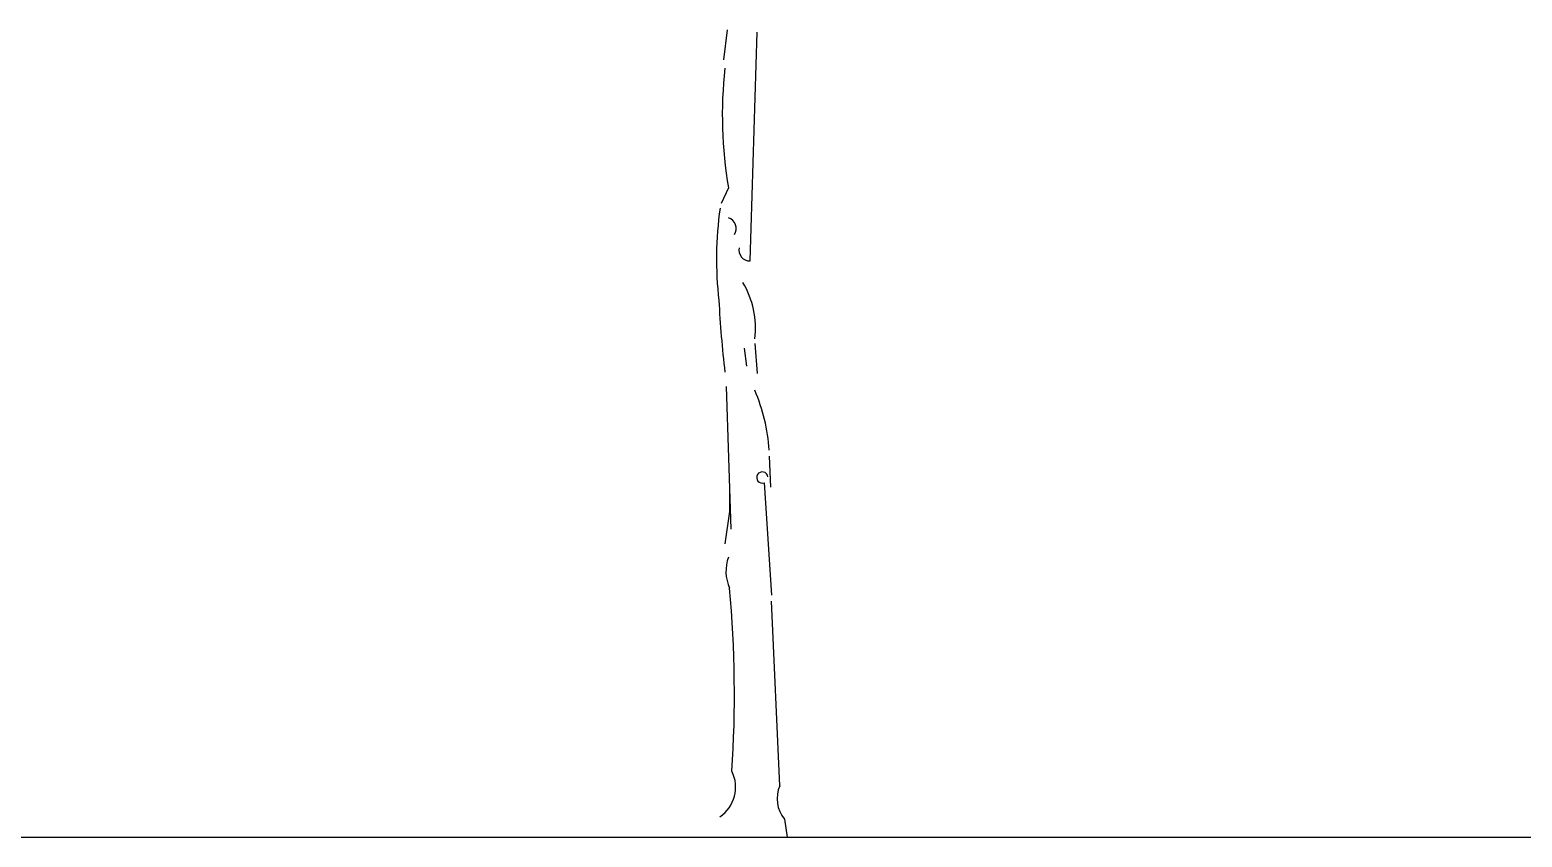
# Model space of a CAD drawing. Header units: millimetres. Extents: x 454 to 24074, y 929 to 15016.
# Drawn here: x 13211 to 15345, y 941 to 2095 of the extents above; entities that cross this region are included whole.
import ezdxf

# ---------------------------------------------------------------- set-up
doc = ezdxf.new("R2010")
doc.units = ezdxf.units.MM
doc.layers.add('cadblocksdwg.com', color=255, linetype='Continuous')

# ---------------------------------------------------------------- blocks, each defined once
blk = doc.blocks.new('Trees side 020_cad-block.com')
at = {"color": 0}
for p, q in [((-167.4, 2262.1), (-177.5, 2178.3)), ((-103.6, 1614.7), (-83.5, 2255.4)), ((-164, 1819.3), (-184.2, 1775.7)), ((-90.3, 1383.2), (-83.5, 1299.3)), ((-120.4, 1369.8), (-113.7, 1319.4)), ((-170.8, 1262.4), (-157.3, 863.2)), ((-50, 1067.8), (-46.6, 980.6)), ((-161, 972.9), (-161, 912.5)), ((-63.7, 993), (-43.6, 677.7)), ((-161, 912.5), (-174.5, 821.9)), ((-20.1, 144.3), (-43.6, 660.9)), ((-6.7, 50.3), (0, 0))]:
    blk.add_line(p, q, dxfattribs=at)
for centre, radius, start, end in [((1024.3, 2022.8), 1205.6, 173.717, 189.719), ((804, 1620.2), 1001.7, 171.847, 186.665), ((-173.9, 1705.4), 31.6, 327.53, 71.78), ((-104.7, 1644.6), 29.9, 166.524, 272.055), ((-336.2, 1426.7), 247.8, 353.027, 30.996), ((2858.6, 1656.7), 3053.3, 182.868, 186.659), ((-561.3, 1050.6), 512.5, 3.807, 23.185), ((-69.3, 1007.8), 15.7, 7.453, 290.619), ((-53.3, 745.6), 117.8, 160.462, 203.943), ((-3432.7, 398.4), 3285.3, 356.268, 5.23), ((-245.3, 140.3), 101.2, 304.599, 25.915), ((60.7, 107.9), 88.6, 155.76, 220.5)]:
    blk.add_arc(centre, radius, start, end, dxfattribs=at)

msp = doc.modelspace()

# ---------------------------------------------------------------- linework, layer by layer
msp.add_lwpolyline([(671.1, 940.9), (23739, 940.9)])

# ---------------------------------------------------------------- block references
at = {"layer": 'cadblocksdwg.com', "xscale": 0.5103099452236204, "yscale": 0.5103099452236204, "zscale": 0.5103099452236204}
msp.add_blockref('Trees side 020_cad-block.com', (14293.7, 940.9), dxfattribs=at)

doc.saveas('drawing.dxf')
